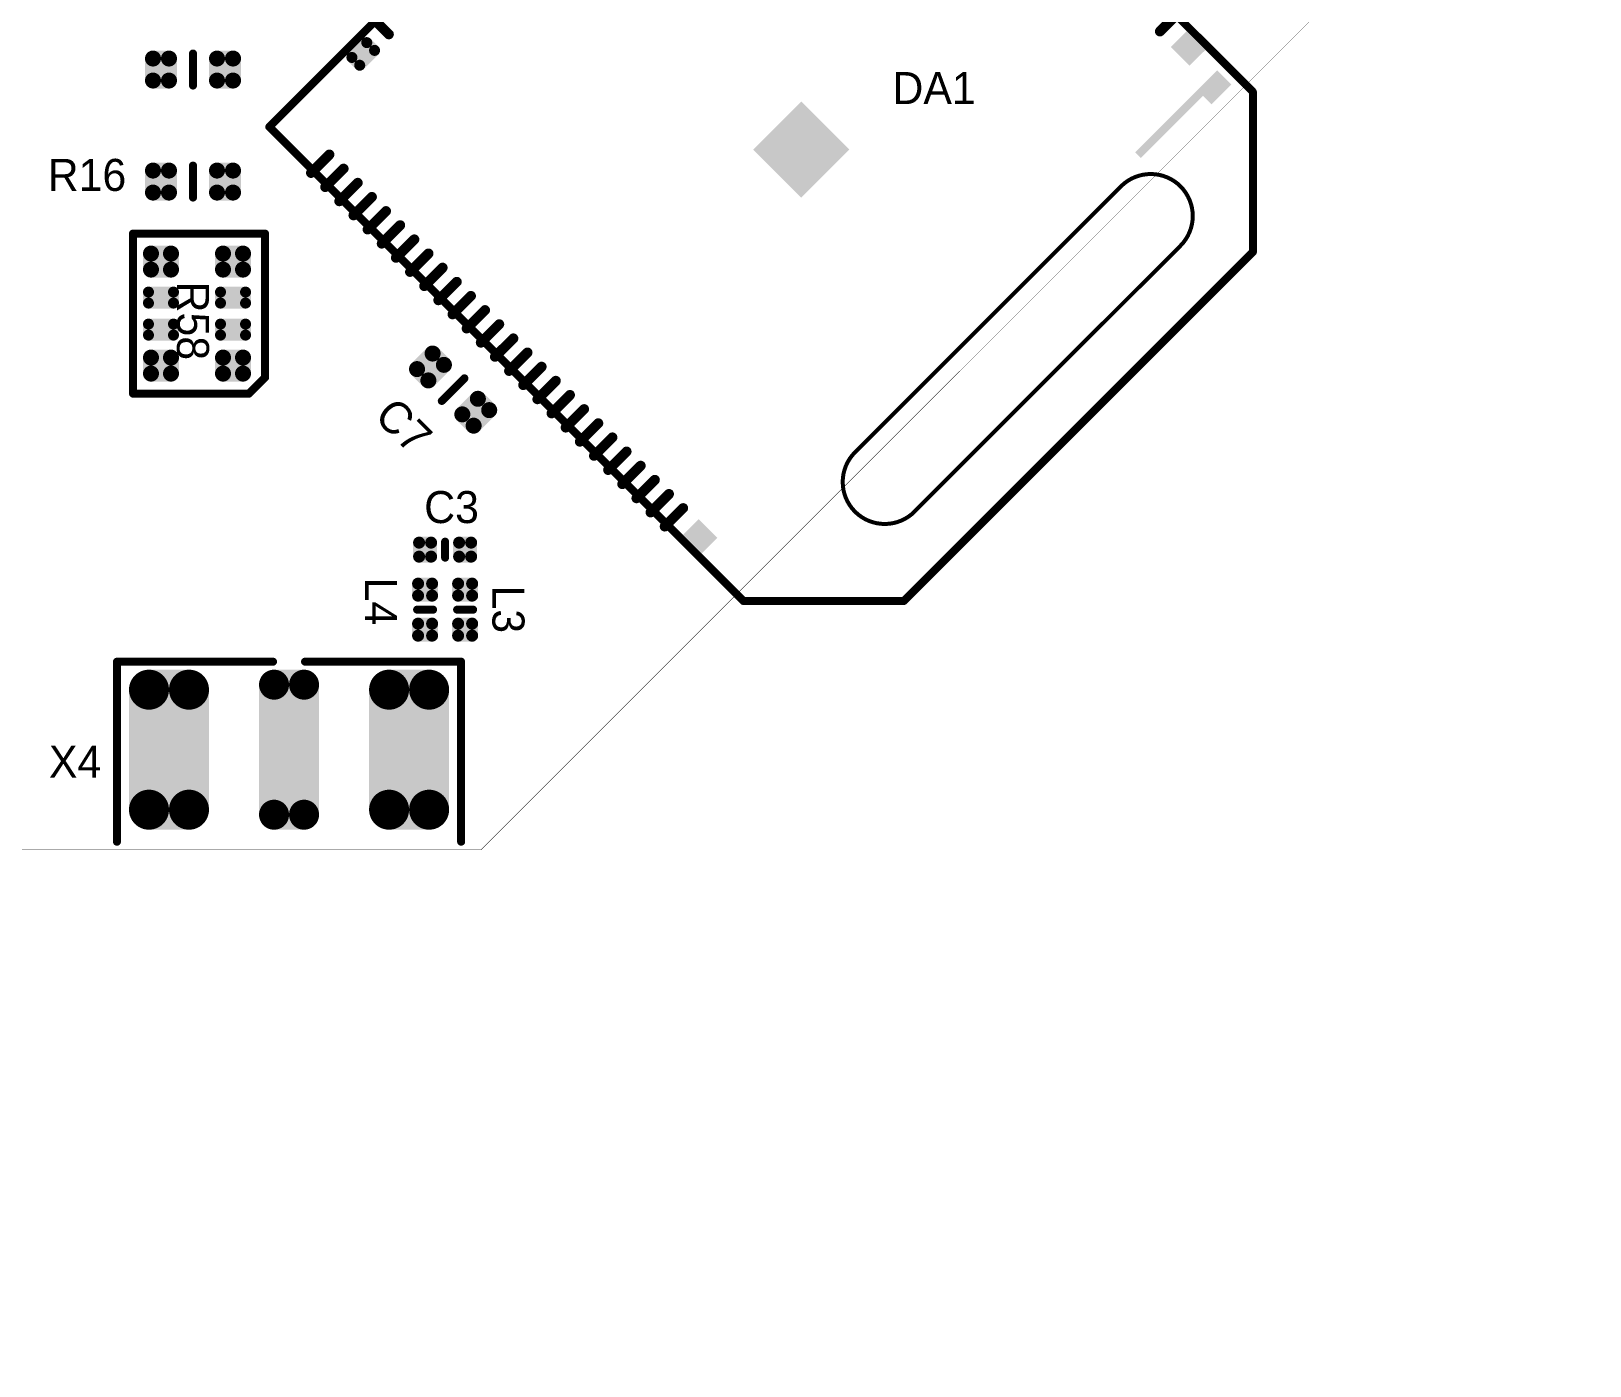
# Model space of a CAD drawing. Extents: x 199 to 362, y 337 to 503.
# Drawn here: x 234.46 to 273.4, y 337 to 370.36 of the extents above; entities that cross this region are included whole.
import ezdxf

# ---------------------------------------------------------------- set-up
doc = ezdxf.new("R2010")
doc.units = 0
doc.header["$MEASUREMENT"] = 0
for name, color, linetype in [('BOARD', 250, 'Continuous'), ('TOP', 254, 'Continuous'), ('TOP_ASSY', 253, 'Continuous'), ('TOP_SILK', 250, 'Continuous')]:
    doc.layers.add(name, color=color, linetype=linetype)

# ---------------------------------------------------------------- blocks, each defined once
blk = doc.blocks.new('UNIT_DISC')
at = {"linetype": 'Continuous', "const_width": 0.5}
blk.add_lwpolyline([(0.25, 0, 1), (-0.25, 0, 1)], format="xyb", close=True, dxfattribs=at)
blk = doc.blocks.new('CAY16_J4_2757')
at = {"layer": 'TOP_ASSY', "linetype": 'Continuous', "const_width": 0.0001}
for points in [[(236.4, 360.8), (236.4, 365.8)], [(236.4, 365.8), (240.8, 365.8)], [(240.8, 365.8), (240.8, 360.8)], [(240.8, 360.8), (236.4, 360.8)]]:
    blk.add_lwpolyline(points, dxfattribs=at)
at = {"layer": 'TOP_SILK', "linetype": 'Continuous', "const_width": 0.2}
for points in [[(237, 361.3), (237, 365.3)], [(237, 365.3), (240.3, 365.3)], [(240.3, 365.3), (240.3, 362.3)], [(240.3, 362.3), (240.3, 361.7)], [(240.3, 361.7), (239.9, 361.3)], [(239.9, 361.3), (237, 361.3)]]:
    blk.add_lwpolyline(points, dxfattribs=at)
at = {"layer": 'TOP_ASSY', "xscale": 0.0001, "yscale": 0.0001, "zscale": 0.0001}
for p in [(236.4, 365.8), (236.4, 365.8), (240.8, 365.8), (240.8, 365.8), (236.4, 360.8), (236.4, 360.8), (240.8, 360.8), (240.8, 360.8)]:
    blk.add_blockref('UNIT_DISC', p, dxfattribs=at)
at = {"layer": 'TOP_SILK', "xscale": 0.2, "yscale": 0.2, "zscale": 0.2}
for p in [(237, 365.3), (237, 365.3), (240.3, 365.3), (240.3, 365.3), (240.3, 362.3), (240.3, 362.3), (240.3, 361.7), (240.3, 361.7), (237, 361.3), (237, 361.3), (239.9, 361.3), (239.9, 361.3)]:
    blk.add_blockref('UNIT_DISC', p, dxfattribs=at)
blk = doc.blocks.new('SHAPE_RR_216_354_0_0_0_0')
for points in [[(-0.1375, -0.45), (0.1375, -0.45), (-0.1375, 0.45), (0.1375, 0.45)], [(-0.275, -0.3125), (0.275, -0.3125), (-0.275, 0.3125), (0.275, 0.3125)]]:
    blk.add_solid(points)
at = {"xscale": 0.275, "yscale": 0.275, "zscale": 0.275}
for p in [(-0.1375, 0.3125), (0.1375, 0.3125), (-0.1375, -0.3125), (0.1375, -0.3125)]:
    blk.add_blockref('UNIT_DISC', p, dxfattribs=at)
blk = doc.blocks.new('SMD06_07')
at = {"layer": 'TOP'}
blk.add_blockref('SHAPE_RR_216_354_0_0_0_0', (0, 0), dxfattribs=at)
blk = doc.blocks.new('SHAPE_RR_314_354_0_0_0_0')
for points in [[(-0.2, -0.45), (0.2, -0.45), (-0.2, 0.45), (0.2, 0.45)], [(-0.4, -0.25), (0.4, -0.25), (-0.4, 0.25), (0.4, 0.25)]]:
    blk.add_solid(points)
at = {"xscale": 0.4, "yscale": 0.4, "zscale": 0.4}
for p in [(-0.2, 0.25), (0.2, 0.25), (-0.2, -0.25), (0.2, -0.25)]:
    blk.add_blockref('UNIT_DISC', p, dxfattribs=at)
blk = doc.blocks.new('SMD08_07')
at = {"layer": 'TOP'}
blk.add_blockref('SHAPE_RR_314_354_0_0_0_0', (0, 0), dxfattribs=at)
blk = doc.blocks.new('R58')
blk.add_blockref('CAY16_J4_2757', (0, 0))
for name, p, rotation in [('SMD08_07', (237.7, 364.6), 270), ('SMD08_07', (239.5, 364.6), 90), ('SMD06_07', (237.7, 363.7), 270), ('SMD06_07', (239.5, 363.7), 270), ('SMD06_07', (237.7, 362.9), 270), ('SMD06_07', (239.5, 362.9), 270), ('SMD08_07', (237.7, 362), 270), ('SMD08_07', (239.5, 362), 270)]:
    blk.add_blockref(name, p, dxfattribs=dict(rotation=rotation))
at = {"layer": 'TOP_SILK'}
blk.add_text('R58', height=0.8, rotation=270, dxfattribs=at).set_placement((238.1, 364.1))
blk = doc.blocks.new('0402_2236')
at = {"layer": 'TOP_ASSY', "linetype": 'Continuous', "const_width": 0.0001}
for points in [[(244.8, 356.9), (243.8, 356.9)], [(243.8, 356.9), (243.8, 354.9)], [(244.8, 356.9), (244.8, 354.9)], [(244.8, 354.9), (243.8, 354.9)]]:
    blk.add_lwpolyline(points, dxfattribs=at)
at = {"layer": 'TOP_SILK', "linetype": 'Continuous', "const_width": 0.2}
blk.add_lwpolyline([(244.5, 355.9), (244.1, 355.9)], dxfattribs=at)
at = {"layer": 'TOP_ASSY', "xscale": 0.0001, "yscale": 0.0001, "zscale": 0.0001}
for p in [(243.8, 356.9), (243.8, 356.9), (244.8, 356.9), (244.8, 356.9), (243.8, 354.9), (243.8, 354.9), (244.8, 354.9), (244.8, 354.9)]:
    blk.add_blockref('UNIT_DISC', p, dxfattribs=at)
at = {"layer": 'TOP_SILK', "xscale": 0.2, "yscale": 0.2, "zscale": 0.2}
for p in [(244.1, 355.9), (244.5, 355.9)]:
    blk.add_blockref('UNIT_DISC', p, dxfattribs=at)
blk = doc.blocks.new('SHAPE_RR_255_236_0_0_0_0')
for points in [[(-0.325, -0.15), (0.325, -0.15), (-0.325, 0.15), (0.325, 0.15)], [(-0.175, -0.3), (0.175, -0.3), (-0.175, 0.3), (0.175, 0.3)]]:
    blk.add_solid(points)
at = {"xscale": 0.3, "yscale": 0.3, "zscale": 0.3}
for p in [(-0.175, 0.15), (-0.175, -0.15), (0.175, 0.15), (0.175, -0.15)]:
    blk.add_blockref('UNIT_DISC', p, dxfattribs=at)
blk = doc.blocks.new('SMD60_65')
at = {"layer": 'TOP'}
blk.add_blockref('SHAPE_RR_255_236_0_0_0_0', (0, 0), dxfattribs=at)
blk = doc.blocks.new('L4')
for name, p in [('0402_2236', (0, 0)), ('SMD60_65', (244.3, 356.4)), ('SMD60_65', (244.3, 355.4))]:
    blk.add_blockref(name, p)
at = {"layer": 'TOP_SILK'}
blk.add_text('L4', height=0.8, rotation=270, dxfattribs=at).set_placement((242.8, 356.7))
blk = doc.blocks.new('0603_2265')
at = {"layer": 'TOP_ASSY', "linetype": 'Continuous', "const_width": 0.0001}
for points in [[(244.50503, 363.16777), (243.23223, 361.89497)], [(244.50503, 363.16777), (246.76777, 360.90503)], [(243.23223, 361.89497), (245.49497, 359.63223)], [(246.76777, 360.90503), (245.49497, 359.63223)]]:
    blk.add_lwpolyline(points, dxfattribs=at)
at = {"layer": 'TOP_SILK', "linetype": 'Continuous', "const_width": 0.2}
blk.add_lwpolyline([(245.28284, 361.68284), (244.71716, 361.11716)], dxfattribs=at)
at = {"layer": 'TOP_ASSY', "xscale": 0.0001, "yscale": 0.0001, "zscale": 0.0001}
for p in [(244.50503, 363.16777), (244.50503, 363.16777), (243.23223, 361.89497), (243.23223, 361.89497), (246.76777, 360.90503), (246.76777, 360.90503), (245.49497, 359.63223), (245.49497, 359.63223)]:
    blk.add_blockref('UNIT_DISC', p, dxfattribs=at)
at = {"layer": 'TOP_SILK', "xscale": 0.2, "yscale": 0.2, "zscale": 0.2}
for p in [(245.28284, 361.68284), (244.71716, 361.11716)]:
    blk.add_blockref('UNIT_DISC', p, dxfattribs=at)
blk = doc.blocks.new('SHAPE_RR_374_314_0_0_0_0')
for points in [[(-0.275, -0.4), (0.275, -0.4), (-0.275, 0.4), (0.275, 0.4)], [(-0.475, -0.2), (0.475, -0.2), (-0.475, 0.2), (0.475, 0.2)]]:
    blk.add_solid(points)
at = {"xscale": 0.4, "yscale": 0.4, "zscale": 0.4}
for p in [(-0.275, 0.2), (0.275, 0.2), (-0.275, -0.2), (0.275, -0.2)]:
    blk.add_blockref('UNIT_DISC', p, dxfattribs=at)
blk = doc.blocks.new('SMD80_95')
at = {"layer": 'TOP'}
blk.add_blockref('SHAPE_RR_374_314_0_0_0_0', (0, 0), dxfattribs=at)
blk = doc.blocks.new('C7')
blk.add_blockref('0603_2265', (0, 0))
at = {"rotation": 45}
for p in [(244.43431, 361.96569), (245.56569, 360.83431)]:
    blk.add_blockref('SMD80_95', p, dxfattribs=at)
at = {"layer": 'TOP_SILK'}
blk.add_text('C7', height=0.8, rotation=315, dxfattribs=at).set_placement((243, 360.7))
blk = doc.blocks.new('SMA_HYR_1142_3784')
at = {"layer": 'TOP_ASSY', "linetype": 'Continuous', "const_width": 0.0001}
for points in [[(237.5, 349.9), (237.5, 354.4)], [(237.5, 354.4), (244.3, 354.4)], [(244.3, 354.4), (244.3, 349.9)], [(240.9, 349.9), (237.5, 349.9)], [(237.5, 348.9), (237.5, 349.9)], [(240.9, 349.9), (240.9, 337)], [(244.3, 349.9), (240.9, 349.9)], [(244.3, 349.9), (244.3, 348.9)], [(244.3, 348.9), (237.5, 348.9)], [(237.9, 348.9), (237.9, 347.9)], [(243.9, 347.9), (243.9, 348.9)], [(237.9, 347.9), (243.9, 347.9)], [(237.9, 347.9), (237.9, 337.7)], [(238.3, 347.9), (238.3, 337.3)], [(243.5, 347.9), (243.5, 337.3)], [(243.9, 337.7), (243.9, 347.9)], [(237.9, 337.7), (238.3, 337.3)], [(237.9, 337.7), (243.9, 337.7)], [(243.9, 337.7), (243.5, 337.3)], [(238.3, 337.3), (243.5, 337.3)]]:
    blk.add_lwpolyline(points, dxfattribs=at)
at = {"layer": 'TOP_SILK', "linetype": 'Continuous', "const_width": 0.2}
for points in [[(240.5, 354.6), (236.6, 354.6)], [(236.6, 354.6), (236.6, 350.1)], [(245.2, 354.6), (241.3, 354.6)], [(245.2, 350.1), (245.2, 354.6)]]:
    blk.add_lwpolyline(points, dxfattribs=at)
at = {"layer": 'TOP_ASSY', "xscale": 0.0001, "yscale": 0.0001, "zscale": 0.0001}
for p in [(237.5, 354.4), (237.5, 354.4), (244.3, 354.4), (244.3, 354.4), (237.5, 349.9), (237.5, 349.9), (237.5, 349.9), (240.9, 349.9), (240.9, 349.9), (240.9, 349.9), (244.3, 349.9), (244.3, 349.9), (244.3, 349.9), (237.5, 348.9), (237.5, 348.9), (237.9, 348.9), (243.9, 348.9), (244.3, 348.9), (244.3, 348.9), (237.9, 347.9), (237.9, 347.9), (237.9, 347.9), (238.3, 347.9), (243.5, 347.9), (243.9, 347.9), (243.9, 347.9), (243.9, 347.9), (237.9, 337.7), (237.9, 337.7), (237.9, 337.7), (243.9, 337.7), (243.9, 337.7), (243.9, 337.7), (238.3, 337.3), (238.3, 337.3), (238.3, 337.3), (243.5, 337.3), (243.5, 337.3), (243.5, 337.3), (240.9, 337)]:
    blk.add_blockref('UNIT_DISC', p, dxfattribs=at)
at = {"layer": 'TOP_SILK', "xscale": 0.2, "yscale": 0.2, "zscale": 0.2}
for p in [(236.6, 354.6), (236.6, 354.6), (240.5, 354.6), (241.3, 354.6), (245.2, 354.6), (245.2, 354.6), (236.6, 350.1), (245.2, 350.1)]:
    blk.add_blockref('UNIT_DISC', p, dxfattribs=at)
blk = doc.blocks.new('SHAPE_RR_1574_590_0_0_0_0')
for points in [[(-1.625, -0.75), (1.625, -0.75), (-1.625, 0.75), (1.625, 0.75)], [(-2, -0.375), (2, -0.375), (-2, 0.375), (2, 0.375)]]:
    blk.add_solid(points)
at = {"xscale": 0.75, "yscale": 0.75, "zscale": 0.75}
for p in [(-1.625, 0.375), (1.625, 0.375), (-1.625, -0.375), (1.625, -0.375)]:
    blk.add_blockref('UNIT_DISC', p, dxfattribs=at)
blk = doc.blocks.new('SMD40_15')
at = {"layer": 'TOP'}
blk.add_blockref('SHAPE_RR_1574_590_0_0_0_0', (0, 0), dxfattribs=at)
blk = doc.blocks.new('SHAPE_RR_1574_787_0_0_0_0')
for points in [[(-1.5, -1), (1.5, -1), (-1.5, 1), (1.5, 1)], [(-2, -0.5), (2, -0.5), (-2, 0.5), (2, 0.5)]]:
    blk.add_solid(points)
for p in [(-1.5, 0.5), (1.5, 0.5), (-1.5, -0.5), (1.5, -0.5)]:
    blk.add_blockref('UNIT_DISC', p)
blk = doc.blocks.new('0402_1142')
at = {"layer": 'TOP_ASSY', "linetype": 'Continuous', "const_width": 0.0001}
for points in [[(245.8, 356.9), (244.8, 356.9)], [(244.8, 356.9), (244.8, 354.9)], [(245.8, 356.9), (245.8, 354.9)], [(245.8, 354.9), (244.8, 354.9)]]:
    blk.add_lwpolyline(points, dxfattribs=at)
at = {"layer": 'TOP_SILK', "linetype": 'Continuous', "const_width": 0.2}
blk.add_lwpolyline([(245.5, 355.9), (245.1, 355.9)], dxfattribs=at)
at = {"layer": 'TOP_ASSY', "xscale": 0.0001, "yscale": 0.0001, "zscale": 0.0001}
for p in [(244.8, 356.9), (244.8, 356.9), (245.8, 356.9), (245.8, 356.9), (244.8, 354.9), (244.8, 354.9), (245.8, 354.9), (245.8, 354.9)]:
    blk.add_blockref('UNIT_DISC', p, dxfattribs=at)
at = {"layer": 'TOP_SILK', "xscale": 0.2, "yscale": 0.2, "zscale": 0.2}
for p in [(245.1, 355.9), (245.5, 355.9)]:
    blk.add_blockref('UNIT_DISC', p, dxfattribs=at)
blk = doc.blocks.new('0402_2743')
at = {"layer": 'TOP_ASSY', "linetype": 'Continuous', "const_width": 0.0001}
for points in [[(243.8, 356.9), (243.8, 357.9)], [(245.8, 357.9), (243.8, 357.9)], [(245.8, 356.9), (245.8, 357.9)], [(245.8, 356.9), (243.8, 356.9)]]:
    blk.add_lwpolyline(points, dxfattribs=at)
at = {"layer": 'TOP_SILK', "linetype": 'Continuous', "const_width": 0.2}
blk.add_lwpolyline([(244.8, 357.2), (244.8, 357.6)], dxfattribs=at)
at = {"layer": 'TOP_ASSY', "xscale": 0.0001, "yscale": 0.0001, "zscale": 0.0001}
for p in [(243.8, 357.9), (243.8, 357.9), (245.8, 357.9), (245.8, 357.9), (243.8, 356.9), (243.8, 356.9), (245.8, 356.9), (245.8, 356.9)]:
    blk.add_blockref('UNIT_DISC', p, dxfattribs=at)
at = {"layer": 'TOP_SILK', "xscale": 0.2, "yscale": 0.2, "zscale": 0.2}
for p in [(244.8, 357.6), (244.8, 357.2)]:
    blk.add_blockref('UNIT_DISC', p, dxfattribs=at)
blk = doc.blocks.new('0603_1073')
at = {"layer": 'TOP_ASSY', "linetype": 'Continuous', "const_width": 0.0001}
for points in [[(236.9, 370.30001), (236.9, 368.49999)], [(236.9, 370.30001), (240.1, 370.30001)], [(240.1, 370.30001), (240.1, 368.49999)], [(236.9, 368.49999), (240.1, 368.49999)]]:
    blk.add_lwpolyline(points, dxfattribs=at)
at = {"layer": 'TOP_SILK', "linetype": 'Continuous', "const_width": 0.2}
blk.add_lwpolyline([(238.5, 369.8), (238.5, 369)], dxfattribs=at)
at = {"layer": 'TOP_ASSY', "xscale": 0.0001, "yscale": 0.0001, "zscale": 0.0001}
for p in [(236.9, 370.30001), (236.9, 370.30001), (240.1, 370.30001), (240.1, 370.30001), (236.9, 368.49999), (236.9, 368.49999), (240.1, 368.49999), (240.1, 368.49999)]:
    blk.add_blockref('UNIT_DISC', p, dxfattribs=at)
at = {"layer": 'TOP_SILK', "xscale": 0.2, "yscale": 0.2, "zscale": 0.2}
for p in [(238.5, 369.8), (238.5, 369)]:
    blk.add_blockref('UNIT_DISC', p, dxfattribs=at)
blk = doc.blocks.new('0603_1731')
at = {"layer": 'TOP_ASSY', "linetype": 'Continuous', "const_width": 0.0001}
for points in [[(236.9, 365.7), (236.9, 367.5)], [(240.1, 367.5), (236.9, 367.5)], [(240.1, 365.7), (240.1, 367.5)], [(240.1, 365.7), (236.9, 365.7)]]:
    blk.add_lwpolyline(points, dxfattribs=at)
at = {"layer": 'TOP_SILK', "linetype": 'Continuous', "const_width": 0.2}
blk.add_lwpolyline([(238.5, 366.2), (238.5, 367)], dxfattribs=at)
at = {"layer": 'TOP_ASSY', "xscale": 0.0001, "yscale": 0.0001, "zscale": 0.0001}
for p in [(236.9, 367.5), (236.9, 367.5), (240.1, 367.5), (240.1, 367.5), (236.9, 365.7), (236.9, 365.7), (240.1, 365.7), (240.1, 365.7)]:
    blk.add_blockref('UNIT_DISC', p, dxfattribs=at)
at = {"layer": 'TOP_SILK', "xscale": 0.2, "yscale": 0.2, "zscale": 0.2}
for p in [(238.5, 367), (238.5, 366.2)]:
    blk.add_blockref('UNIT_DISC', p, dxfattribs=at)
blk = doc.blocks.new('SHAPE_SQ_216_259_0_0_0_0')
blk.add_solid([(-0.275, -0.33), (0.275, -0.33), (-0.275, 0.33), (0.275, 0.33)])
blk = doc.blocks.new('SMD55_66')
at = {"layer": 'TOP'}
blk.add_blockref('SHAPE_SQ_216_259_0_0_0_0', (0, 0), dxfattribs=at)
blk = doc.blocks.new('SHAPE_SQ_275_196_0_0_0_0')
blk.add_solid([(-0.35, -0.25), (0.35, -0.25), (-0.35, 0.25), (0.35, 0.25)])
blk = doc.blocks.new('SMD70_50')
at = {"layer": 'TOP'}
blk.add_blockref('SHAPE_SQ_275_196_0_0_0_0', (0, 0), dxfattribs=at)
blk = doc.blocks.new('SHAPE_OV_354_98_0_0_0_0')
at = {"linetype": 'Continuous', "const_width": 0.25}
blk.add_lwpolyline([(-0.325, 0), (0.325, 0)], dxfattribs=at)
at = {"xscale": 0.25, "yscale": 0.25, "zscale": 0.25}
for p in [(-0.325, 0), (0.325, 0)]:
    blk.add_blockref('UNIT_DISC', p, dxfattribs=at)
blk = doc.blocks.new('SMD090_25')
at = {"layer": 'TOP'}
blk.add_blockref('SHAPE_OV_354_98_0_0_0_0', (0, 0), dxfattribs=at)
blk = doc.blocks.new('SHAPE_RR_216_314_0_0_0_0')
for points in [[(-0.1375, -0.4), (0.1375, -0.4), (-0.1375, 0.4), (0.1375, 0.4)], [(-0.275, -0.2625), (0.275, -0.2625), (-0.275, 0.2625), (0.275, 0.2625)]]:
    blk.add_solid(points)
at = {"xscale": 0.275, "yscale": 0.275, "zscale": 0.275}
for p in [(-0.1375, 0.2625), (0.1375, 0.2625), (-0.1375, -0.2625), (0.1375, -0.2625)]:
    blk.add_blockref('UNIT_DISC', p, dxfattribs=at)
blk = doc.blocks.new('SMD55_80')
at = {"layer": 'TOP'}
blk.add_blockref('SHAPE_RR_216_314_0_0_0_0', (0, 0), dxfattribs=at)
blk = doc.blocks.new('SMD55_6639')
at = {"layer": 'TOP'}
blk.add_blockref('SHAPE_SQ_216_259_0_0_0_0', (0, 0), dxfattribs=at)
blk = doc.blocks.new('SHAPE_SQ_669_669_0_0_0_0')
blk.add_solid([(-0.85, -0.85), (0.85, -0.85), (-0.85, 0.85), (0.85, 0.85)])
blk = doc.blocks.new('SMD170_17023')
at = {"layer": 'TOP'}
blk.add_blockref('SHAPE_SQ_669_669_0_0_0_0', (0, 0), dxfattribs=at)
blk = doc.blocks.new('POLY_S4_L1_4489')
at = {"layer": 'TOP'}
blk.add_solid([(264.23589, 369.23848), (264.09447, 369.3799), (262.18528, 367.18787), (262.04386, 367.32929)], dxfattribs=at)
blk = doc.blocks.new('POLY_S4_L10_4504')
at = {"layer": 'TOP_ASSY'}
blk.add_solid([(264.23589, 369.23848), (264.09447, 369.3799), (262.18528, 367.18787), (262.04386, 367.32929)], dxfattribs=at)

msp = doc.modelspace()

# ---------------------------------------------------------------- linework, layer by layer
at = {"layer": 'BOARD', "linetype": 'Continuous', "const_width": 0.01}
for points in [[(245.7, 349.9), (273.4, 377.6)], [(217.9, 349.9), (245.7, 349.9)]]:
    msp.add_lwpolyline(points, dxfattribs=at)
at = {"layer": 'TOP_ASSY', "linetype": 'Continuous', "const_width": 0.01}
for points in [[(253.134, 380.694), (240.406, 367.966)], [(264.985, 368.842), (253.134, 380.694)], [(264.985, 364.84), (264.985, 368.842)], [(240.406, 367.966), (252.257, 356.115)], [(255.022, 359.813), (261.704, 366.495)], [(263.189, 365.01), (256.507, 358.328)], [(256.26, 356.115), (264.985, 364.84)], [(252.257, 356.115), (256.26, 356.115)]]:
    msp.add_lwpolyline(points, dxfattribs=at)
for points in [[(263.175, 364.996, 1), (261.69, 366.481, 1)], [(255.043, 359.834, 1), (256.528, 358.349, 1)]]:
    msp.add_lwpolyline(points, format="xyb", dxfattribs=at)
at = {"layer": 'TOP_SILK', "linetype": 'Continuous'}
for points, const_width in [([(253.134, 380.694), (240.406, 367.966)], 0.2), ([(264.985, 368.842), (253.134, 380.694)], 0.2), ([(264.985, 364.84), (264.985, 368.842)], 0.2), ([(240.406, 367.966), (252.257, 356.115)], 0.2), ([(261.69, 366.481), (255.022, 359.813)], 0.1), ([(263.175, 364.996), (256.507, 358.328)], 0.1), ([(256.26, 356.115), (264.985, 364.84)], 0.2), ([(252.257, 356.115), (256.26, 356.115)], 0.2)]:
    msp.add_lwpolyline(points, dxfattribs=dict(at, const_width=const_width))
at = {"layer": 'TOP_SILK', "linetype": 'Continuous', "const_width": 0.1}
for points in [[(263.175, 364.996, 1), (261.69, 366.481, 1)], [(255.043, 359.834, 1), (256.528, 358.349, 1)]]:
    msp.add_lwpolyline(points, format="xyb", dxfattribs=at)

# ---------------------------------------------------------------- block references
for name, p, rotation in [('SMD090_25', (243.164, 370.511), 315), ('SMD090_25', (262.892, 370.582), 225), ('SMD55_80', (242.754, 369.79), 315), ('SMD55_66', (263.366, 369.924), 225), ('SMD80_95', (237.7, 369.4), 90), ('SMD80_95', (239.3, 369.4), 90), ('SMD70_50', (264.024, 368.956), 225), ('SMD170_17023', (253.7, 367.4), 225), ('SMD090_25', (241.679, 367.046), 225), ('SMD80_95', (237.7, 366.6), 270), ('SMD80_95', (239.3, 366.6), 270), ('SMD090_25', (242.033, 366.693), 225), ('SMD090_25', (242.386, 366.339), 225), ('SMD090_25', (242.74, 365.986), 225), ('SMD090_25', (243.093, 365.632), 225), ('SMD090_25', (243.447, 365.279), 225), ('SMD090_25', (243.801, 364.925), 225), ('SMD090_25', (244.154, 364.572), 225), ('SMD090_25', (244.508, 364.218), 225), ('SMD090_25', (244.861, 363.864), 225), ('SMD090_25', (245.215, 363.511), 225), ('SMD090_25', (245.568, 363.157), 225), ('SMD090_25', (245.922, 362.804), 225), ('SMD090_25', (246.275, 362.45), 225), ('SMD090_25', (246.629, 362.097), 225), ('SMD090_25', (246.982, 361.743), 225), ('SMD090_25', (247.336, 361.39), 225), ('SMD090_25', (247.69, 361.036), 225), ('SMD090_25', (248.043, 360.682), 225), ('SMD090_25', (248.397, 360.329), 225), ('SMD090_25', (248.75, 359.975), 225), ('SMD090_25', (249.104, 359.622), 225), ('SMD090_25', (249.457, 359.268), 225), ('SMD090_25', (249.811, 358.915), 225), ('SMD090_25', (250.164, 358.561), 225), ('SMD090_25', (250.518, 358.208), 225), ('SMD55_6639', (251.176, 357.734), 225), ('SMD60_65', (244.3, 357.4), 270), ('SMD60_65', (245.3, 357.4), 270), ('SMD40_15', (240.9, 352.4), 270)]:
    msp.add_blockref(name, p, dxfattribs=dict(rotation=rotation))
for name, p in [('0603_1073', (0, 0)), ('POLY_S4_L1_4489', (0, 0)), ('POLY_S4_L10_4504', (0, 0)), ('0603_1731', (0, 0)), ('R58', (0, 0)), ('C7', (0, 0)), ('0402_2743', (0, 0)), ('L4', (0, 0)), ('0402_1142', (0, 0)), ('SMD60_65', (245.3, 356.4)), ('SMD60_65', (245.3, 355.4)), ('SMA_HYR_1142_3784', (0, 0))]:
    msp.add_blockref(name, p)
at = {"layer": 'BOARD', "xscale": 0.01, "yscale": 0.01, "zscale": 0.01}
msp.add_blockref('UNIT_DISC', (245.7, 349.9), dxfattribs=at)
msp.add_blockref('UNIT_DISC', (245.7, 349.9), dxfattribs=at)
at = {"layer": 'TOP', "rotation": 270}
for p in [(237.9, 352.4), (243.9, 352.4)]:
    msp.add_blockref('SHAPE_RR_1574_787_0_0_0_0', p, dxfattribs=at)
at = {"layer": 'TOP_ASSY', "xscale": 0.01, "yscale": 0.01, "zscale": 0.01}
for p in [(264.985, 368.842), (264.985, 368.842), (240.406, 367.966), (240.406, 367.966), (261.69, 366.481), (261.704, 366.495), (263.175, 364.996), (263.189, 365.01), (264.985, 364.84), (264.985, 364.84), (255.022, 359.813), (255.043, 359.834), (256.507, 358.328), (256.528, 358.349), (252.257, 356.115), (252.257, 356.115), (256.26, 356.115), (256.26, 356.115)]:
    msp.add_blockref('UNIT_DISC', p, dxfattribs=at)
at = {"layer": 'TOP_SILK'}
for p, xscale, yscale, zscale in [((264.985, 368.842), 0.2, 0.2, 0.2), ((264.985, 368.842), 0.2, 0.2, 0.2), ((240.406, 367.966), 0.2, 0.2, 0.2), ((240.406, 367.966), 0.2, 0.2, 0.2), ((261.69, 366.481), 0.1, 0.1, 0.1), ((261.69, 366.481), 0.1, 0.1, 0.1), ((263.175, 364.996), 0.1, 0.1, 0.1), ((263.175, 364.996), 0.1, 0.1, 0.1), ((264.985, 364.84), 0.2, 0.2, 0.2), ((264.985, 364.84), 0.2, 0.2, 0.2), ((255.022, 359.813), 0.1, 0.1, 0.1), ((255.043, 359.834), 0.1, 0.1, 0.1), ((256.507, 358.328), 0.1, 0.1, 0.1), ((256.528, 358.349), 0.1, 0.1, 0.1), ((252.257, 356.115), 0.2, 0.2, 0.2), ((252.257, 356.115), 0.2, 0.2, 0.2), ((256.26, 356.115), 0.2, 0.2, 0.2), ((256.26, 356.115), 0.2, 0.2, 0.2)]:
    msp.add_blockref('UNIT_DISC', p, dxfattribs=dict(at, xscale=xscale, yscale=yscale, zscale=zscale))

# ---------------------------------------------------------------- texts
for s, p in [('DA1', (255.978, 368.538)), ('R16', (234.869, 366.366)), ('C3', (244.277, 358.064)), ('X4', (234.9, 351.7))]:
    msp.add_text(s, height=0.8, dxfattribs=at).set_placement(p)
msp.add_text('L3', height=0.8, rotation=270, dxfattribs=at).set_placement((245.983, 356.504))

doc.saveas('drawing.dxf')
